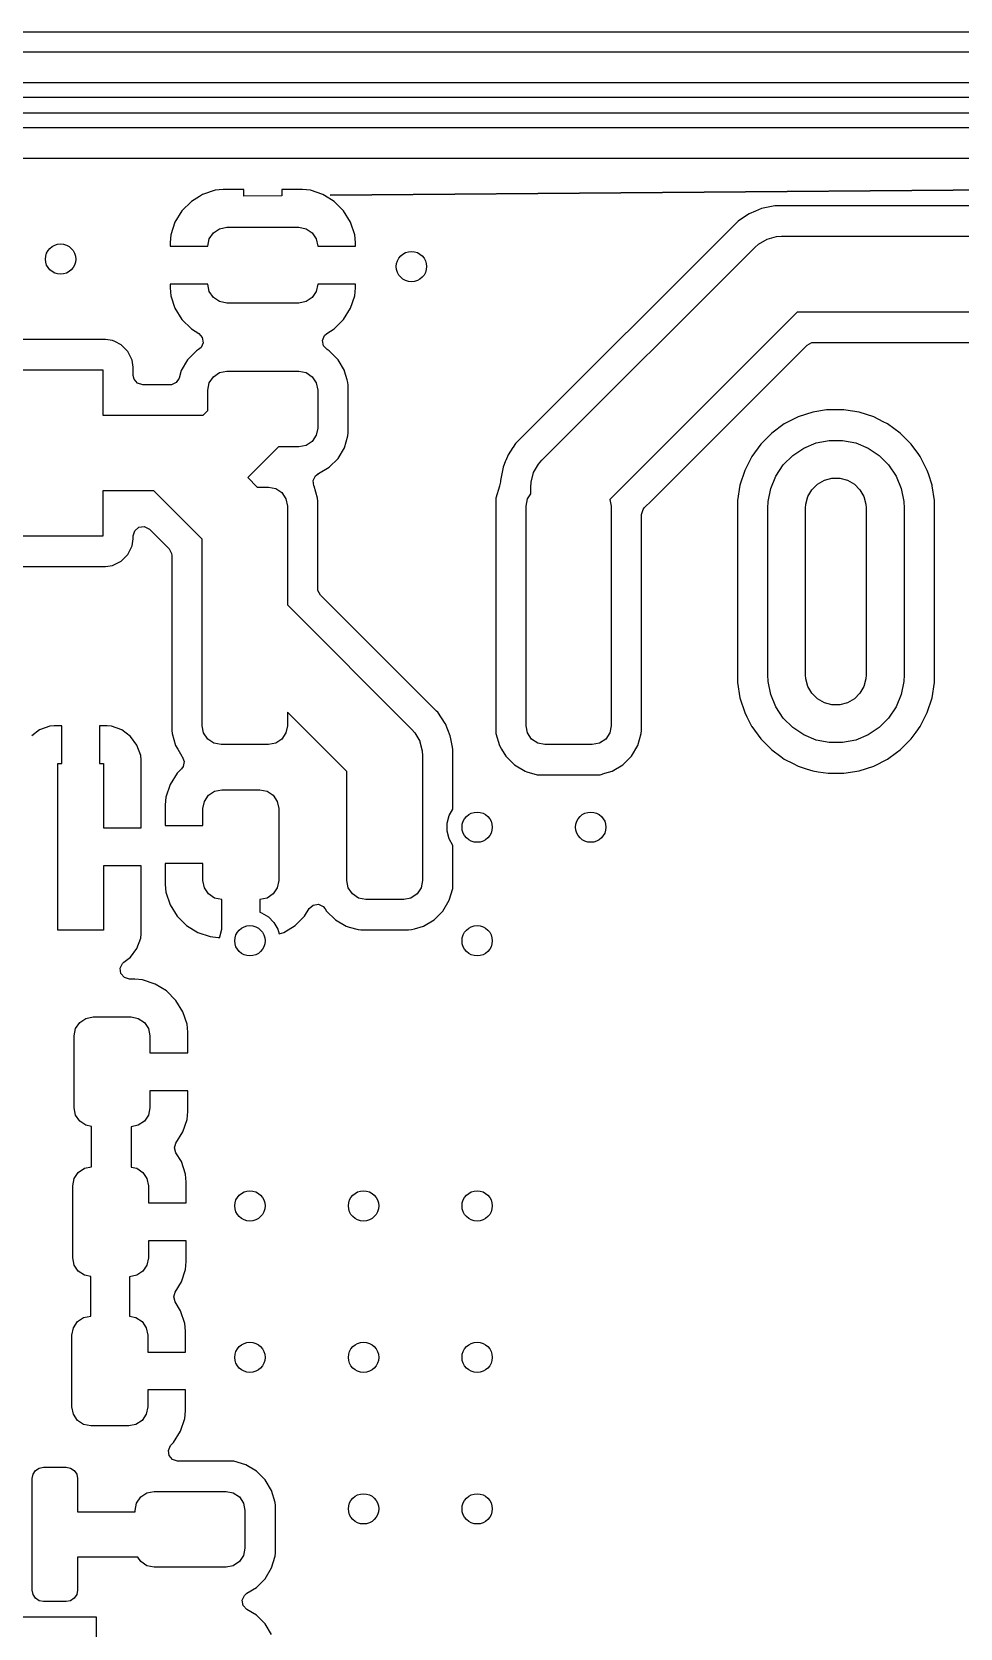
# Model space of a CAD drawing. Extents: x 0.71 to 7.56, y -5.16 to -0.79.
# Drawn here: x 6.343 to 6.826, y -1.617 to -0.787 of the extents above; entities that cross this region are included whole.
import ezdxf

# ---------------------------------------------------------------- set-up
doc = ezdxf.new("R2010")
doc.units = 0
doc.header["$MEASUREMENT"] = 0
doc.layers.add('BLACK', color=7, linetype='CONTINUOUS')

msp = doc.modelspace()

# ---------------------------------------------------------------- linework, layer by layer
at = {"layer": 'BLACK', "linetype": 'CONTINUOUS'}
for p, q in [((5.12299, -0.78742), (7.36199, -0.78742)), ((7.01778, -0.79795), (5.96073, -0.79795)), ((5.95814, -0.81372), (7.01518, -0.81372)), ((7.01355, -0.82159), (5.95977, -0.82159)), ((5.96466, -0.82946), (7.00866, -0.82946)), ((7.00703, -0.83734), (5.96629, -0.83734)), ((5.97725, -0.85311), (6.86898, -0.85311)), ((6.43867, -0.8697), (6.43212, -0.87188)), ((6.44272, -0.86929), (6.43867, -0.8697)), ((6.45354, -0.86929), (6.44272, -0.86929)), ((6.44272, -0.86929), (6.44272, -0.86929)), ((6.45354, -0.87273), (6.45354, -0.86929)), ((6.48405, -0.86929), (6.47323, -0.86929)), ((6.47323, -0.86929), (6.47323, -0.87257)), ((6.4881, -0.8697), (6.48405, -0.86929)), ((6.49465, -0.87188), (6.4881, -0.8697)), ((6.4881, -0.8697), (6.4881, -0.8697)), ((6.86418, -0.86939), (6.49848, -0.87236)), ((6.49848, -0.87236), (6.86418, -0.86939)), ((6.42625, -0.8755), (6.42137, -0.88038)), ((6.43043, -0.87292), (6.42625, -0.8755)), ((6.42625, -0.8755), (6.42625, -0.8755)), ((6.43212, -0.87188), (6.43043, -0.87292)), ((6.43043, -0.87292), (6.43043, -0.87292)), ((6.43212, -0.87188), (6.43212, -0.87188)), ((6.47323, -0.87257), (6.45354, -0.87273)), ((6.49548, -0.87239), (6.49465, -0.87188)), ((6.49465, -0.87188), (6.49465, -0.87188)), ((6.50053, -0.8755), (6.49548, -0.87239)), ((6.49548, -0.87239), (6.49548, -0.87239)), ((6.50541, -0.88038), (6.50053, -0.8755)), ((6.72269, -0.87924), (6.71946, -0.88058)), ((6.72954, -0.87788), (6.72269, -0.87924)), ((6.72269, -0.87924), (6.72269, -0.87924)), ((6.85526, -0.87788), (6.72954, -0.87788)), ((6.41774, -0.88626), (6.41557, -0.89281)), ((6.42137, -0.88038), (6.41774, -0.88625)), ((6.41774, -0.88625), (6.41774, -0.88626)), ((6.50903, -0.88625), (6.50541, -0.88038)), ((6.50903, -0.88626), (6.50903, -0.88625)), ((6.5112, -0.89281), (6.50903, -0.88626)), ((6.71043, -0.88579), (6.5948, -1.00142)), ((6.71275, -0.88424), (6.71043, -0.88579)), ((6.71623, -0.88191), (6.71275, -0.88424)), ((6.71275, -0.88424), (6.71275, -0.88424)), ((6.71946, -0.88058), (6.71623, -0.88191)), ((6.71946, -0.88058), (6.71946, -0.88058)), ((6.41557, -0.89281), (6.41516, -0.89685)), ((6.41557, -0.89281), (6.41557, -0.89281)), ((6.43484, -0.89882), (6.43559, -0.89505)), ((6.43559, -0.89505), (6.43773, -0.89186)), ((6.43773, -0.89186), (6.44092, -0.88973)), ((6.44092, -0.88973), (6.44469, -0.88898)), ((6.44469, -0.88898), (6.48209, -0.88898)), ((6.48209, -0.88898), (6.48585, -0.88973)), ((6.48585, -0.88973), (6.48905, -0.89186)), ((6.48905, -0.89186), (6.49118, -0.89505)), ((6.49118, -0.89505), (6.49193, -0.89882)), ((6.51161, -0.89685), (6.5112, -0.89281)), ((6.72104, -0.89771), (6.72549, -0.89514)), ((6.72549, -0.89514), (6.73046, -0.89381)), ((6.73046, -0.89381), (6.73303, -0.89365)), ((6.73046, -0.89381), (6.73046, -0.89381)), ((6.73303, -0.89365), (6.86762, -0.89365)), ((6.41516, -0.89685), (6.41516, -0.89882)), ((6.41516, -0.89882), (6.43484, -0.89882)), ((6.49193, -0.89882), (6.51161, -0.89882)), ((6.51161, -0.89882), (6.51161, -0.89685)), ((6.51161, -0.89685), (6.51161, -0.89685)), ((6.60842, -1.0101), (6.71911, -0.89941)), ((6.71911, -0.89941), (6.72104, -0.89771)), ((6.72104, -0.89771), (6.72104, -0.89771)), ((6.43484, -0.9185), (6.41516, -0.9185)), ((6.41516, -0.9185), (6.41516, -0.92047)), ((6.41516, -0.92047), (6.41557, -0.92452)), ((6.43559, -0.92227), (6.43484, -0.9185)), ((6.49193, -0.9185), (6.49118, -0.92227)), ((6.51161, -0.9185), (6.49193, -0.9185)), ((6.5112, -0.92452), (6.51161, -0.92047)), ((6.51161, -0.92047), (6.51161, -0.9185)), ((6.51161, -0.92047), (6.51161, -0.92047)), ((6.41557, -0.92452), (6.41774, -0.93107)), ((6.43773, -0.92546), (6.43559, -0.92227)), ((6.44092, -0.9276), (6.43773, -0.92546)), ((6.44469, -0.92835), (6.44092, -0.9276)), ((6.48209, -0.92835), (6.44469, -0.92835)), ((6.48585, -0.9276), (6.48209, -0.92835)), ((6.48905, -0.92546), (6.48585, -0.9276)), ((6.49118, -0.92227), (6.48905, -0.92546)), ((6.50903, -0.93107), (6.5112, -0.92452)), ((6.5112, -0.92452), (6.5112, -0.92452)), ((6.41774, -0.93107), (6.41774, -0.93107)), ((6.41774, -0.93107), (6.42137, -0.93694)), ((6.42137, -0.93694), (6.42625, -0.94182)), ((6.50053, -0.94182), (6.50541, -0.93694)), ((6.50541, -0.93694), (6.50903, -0.93107)), ((6.50903, -0.93107), (6.50903, -0.93107)), ((6.74118, -0.93302), (6.6438, -1.0304)), ((6.86762, -0.93302), (6.74118, -0.93302)), ((6.42625, -0.94182), (6.43009, -0.94419)), ((6.43009, -0.94419), (6.43192, -0.94624)), ((6.49439, -0.94783), (6.49544, -0.94529)), ((6.49544, -0.94529), (6.49669, -0.94419)), ((6.49669, -0.94419), (6.50053, -0.94182)), ((6.38156, -0.94722), (6.20585, -0.94722)), ((6.38525, -0.94781), (6.38156, -0.94722)), ((6.38641, -0.9484), (6.38525, -0.94781)), ((6.3897, -0.95008), (6.38641, -0.9484)), ((6.39323, -0.95361), (6.3897, -0.95008)), ((6.3897, -0.95008), (6.3897, -0.95008)), ((6.3897, -0.95008), (6.3897, -0.95008)), ((6.3955, -0.95806), (6.39323, -0.95361)), ((6.39323, -0.95361), (6.39323, -0.95361)), ((6.39323, -0.95361), (6.39323, -0.95361)), ((6.42886, -0.95323), (6.42429, -0.9578)), ((6.43001, -0.95255), (6.42886, -0.95323)), ((6.42886, -0.95323), (6.42886, -0.95323)), ((6.43127, -0.95147), (6.43001, -0.95255)), ((6.43237, -0.94895), (6.43127, -0.95147)), ((6.43192, -0.94624), (6.43237, -0.94895)), ((6.49489, -0.95054), (6.49439, -0.94783)), ((6.49676, -0.95255), (6.49489, -0.95054)), ((6.49791, -0.95323), (6.49676, -0.95255)), ((6.50248, -0.9578), (6.49791, -0.95323)), ((6.49791, -0.95323), (6.49791, -0.95323)), ((6.49791, -0.95323), (6.49791, -0.95323)), ((6.66554, -1.03095), (6.74628, -0.95021)), ((6.74628, -0.95021), (6.7487, -0.9489)), ((6.7487, -0.9489), (6.74973, -0.94878)), ((6.74973, -0.94878), (6.85268, -0.94878)), ((6.39608, -0.96175), (6.3955, -0.95806)), ((6.39608, -0.96596), (6.39608, -0.96175)), ((6.39608, -0.96175), (6.39608, -0.96175)), ((6.42429, -0.9578), (6.42099, -0.96337)), ((6.42429, -0.9578), (6.42429, -0.9578)), ((6.50578, -0.96337), (6.50248, -0.9578)), ((6.50248, -0.9578), (6.50248, -0.9578)), ((6.50248, -0.9578), (6.50248, -0.9578)), ((6.20709, -0.96299), (6.38031, -0.96299)), ((6.38031, -0.96299), (6.38031, -0.98661)), ((6.39652, -0.96799), (6.39608, -0.96596)), ((6.39833, -0.97007), (6.39652, -0.96799)), ((6.40096, -0.97085), (6.39833, -0.97007)), ((6.41836, -0.96964), (6.41587, -0.97079)), ((6.41984, -0.96733), (6.41836, -0.96964)), ((6.42099, -0.96337), (6.41984, -0.96733)), ((6.42099, -0.96337), (6.42099, -0.96337)), ((6.43484, -0.97362), (6.43559, -0.96986)), ((6.43559, -0.96986), (6.43773, -0.96666)), ((6.43773, -0.96666), (6.44092, -0.96453)), ((6.44092, -0.96453), (6.44469, -0.96378)), ((6.44469, -0.96378), (6.48209, -0.96378)), ((6.48209, -0.96378), (6.48585, -0.96453)), ((6.48585, -0.96453), (6.48905, -0.96666)), ((6.48905, -0.96666), (6.49118, -0.96986)), ((6.49118, -0.96986), (6.49193, -0.97362)), ((6.50587, -0.96369), (6.50578, -0.96337)), ((6.50721, -0.9683), (6.50587, -0.96369)), ((6.50758, -0.96958), (6.50721, -0.9683)), ((6.5077, -0.97104), (6.50758, -0.96958)), ((6.41516, -0.97085), (6.40096, -0.97085)), ((6.41587, -0.97079), (6.41516, -0.97085)), ((6.43484, -0.98417), (6.43484, -0.97362)), ((6.49193, -0.97362), (6.49193, -0.99331)), ((6.5077, -0.99589), (6.5077, -0.97104)), ((6.38031, -0.98661), (6.41496, -0.98661)), ((6.41496, -0.98661), (6.4324, -0.98661)), ((6.4324, -0.98661), (6.43484, -0.98417)), ((6.74932, -0.98504), (6.74165, -0.98753)), ((6.75632, -0.98394), (6.74932, -0.98504)), ((6.75728, -0.98378), (6.75632, -0.98394)), ((6.76534, -0.98378), (6.75728, -0.98378)), ((6.76642, -0.98396), (6.76534, -0.98378)), ((6.7733, -0.98504), (6.76642, -0.98396)), ((6.78096, -0.98753), (6.7733, -0.98504)), ((6.49193, -0.99331), (6.49118, -0.99707)), ((6.73447, -0.99119), (6.72795, -0.99593)), ((6.74165, -0.98753), (6.73447, -0.99119)), ((6.7859, -0.99005), (6.78096, -0.98753)), ((6.78814, -0.99119), (6.7859, -0.99005)), ((6.79466, -0.99593), (6.78814, -0.99119)), ((6.78814, -0.99119), (6.78814, -0.99119)), ((6.78814, -0.99119), (6.78814, -0.99119)), ((6.47154, -1.00315), (6.45559, -1.01909)), ((6.48209, -1.00315), (6.47154, -1.00315)), ((6.48585, -1.0024), (6.48209, -1.00315)), ((6.48905, -1.00027), (6.48585, -1.0024)), ((6.49118, -0.99707), (6.48905, -1.00027)), ((6.50248, -1.00913), (6.50578, -1.00356)), ((6.50578, -1.00356), (6.50758, -0.99735)), ((6.50758, -0.99735), (6.5077, -0.99589)), ((6.59343, -1.00347), (6.59092, -1.00722)), ((6.59355, -1.0033), (6.59343, -1.00347)), ((6.5948, -1.00142), (6.59355, -1.0033)), ((6.59355, -1.0033), (6.59355, -1.0033)), ((6.72225, -1.00163), (6.71752, -1.00815)), ((6.72795, -0.99593), (6.72225, -1.00163)), ((6.73883, -1.00759), (6.7446, -1.00374)), ((6.7446, -1.00374), (6.75102, -1.00108)), ((6.75102, -1.00108), (6.75783, -0.99972)), ((6.75783, -0.99972), (6.76478, -0.99972)), ((6.76478, -0.99972), (6.77159, -1.00108)), ((6.77159, -1.00108), (6.77801, -1.00374)), ((6.77801, -1.00374), (6.78379, -1.00759)), ((6.80036, -1.00163), (6.79466, -0.99593)), ((6.80434, -1.00711), (6.80036, -1.00163)), ((6.49791, -1.0137), (6.50248, -1.00913)), ((6.5896, -1.01042), (6.58825, -1.01367)), ((6.5897, -1.01017), (6.5896, -1.01042)), ((6.5896, -1.01042), (6.5896, -1.01042)), ((6.59092, -1.00722), (6.5897, -1.01017)), ((6.60416, -1.01648), (6.60673, -1.01203)), ((6.60673, -1.01203), (6.60842, -1.0101)), ((6.60673, -1.01203), (6.60673, -1.01203)), ((6.71752, -1.00815), (6.71386, -1.01533)), ((6.73392, -1.01251), (6.73883, -1.00759)), ((6.78379, -1.00759), (6.7887, -1.01251)), ((6.8051, -1.00815), (6.80434, -1.00711)), ((6.80698, -1.01185), (6.8051, -1.00815)), ((6.80876, -1.01533), (6.80698, -1.01185)), ((6.45559, -1.01909), (6.46052, -1.02402)), ((6.48959, -1.02063), (6.49078, -1.01815)), ((6.49078, -1.01815), (6.4921, -1.0172)), ((6.49207, -1.01715), (6.49234, -1.017)), ((6.4921, -1.0172), (6.49207, -1.01715)), ((6.49234, -1.017), (6.49791, -1.0137)), ((6.58825, -1.01367), (6.58689, -1.02052)), ((6.58825, -1.01367), (6.58825, -1.01367)), ((6.60283, -1.02145), (6.60416, -1.01648)), ((6.71386, -1.01533), (6.71137, -1.02299)), ((6.7274, -1.0247), (6.73006, -1.01828)), ((6.73006, -1.01828), (6.73392, -1.01251)), ((6.75172, -1.02249), (6.75528, -1.02043)), ((6.75528, -1.02043), (6.75925, -1.01937)), ((6.75925, -1.01937), (6.76336, -1.01937)), ((6.76336, -1.01937), (6.76733, -1.02043)), ((6.76733, -1.02043), (6.77089, -1.02249)), ((6.7887, -1.01251), (6.79256, -1.01828)), ((6.79256, -1.01828), (6.79521, -1.0247)), ((6.80935, -1.01715), (6.80876, -1.01533)), ((6.80876, -1.01533), (6.80876, -1.01533)), ((6.80876, -1.01533), (6.80876, -1.01533)), ((6.81125, -1.02299), (6.80935, -1.01715)), ((6.40681, -1.02598), (6.38031, -1.02598)), ((6.38031, -1.02598), (6.38031, -1.04961)), ((6.43189, -1.05107), (6.40681, -1.02598)), ((6.46052, -1.02402), (6.46634, -1.02402)), ((6.46634, -1.02402), (6.47011, -1.02476)), ((6.47011, -1.02476), (6.4733, -1.0269)), ((6.4733, -1.0269), (6.47543, -1.03009)), ((6.48992, -1.02336), (6.48959, -1.02063)), ((6.49003, -1.02361), (6.48992, -1.02336)), ((6.49183, -1.02982), (6.49003, -1.02361)), ((6.49003, -1.02361), (6.49003, -1.02361)), ((6.49003, -1.02361), (6.49003, -1.02361)), ((6.58635, -1.02361), (6.58454, -1.02982)), ((6.58647, -1.02332), (6.58635, -1.02361)), ((6.58689, -1.02136), (6.58636, -1.02328)), ((6.58636, -1.02328), (6.58647, -1.02332)), ((6.58689, -1.02052), (6.58689, -1.02136)), ((6.60095, -1.03009), (6.60266, -1.02753)), ((6.60266, -1.02402), (6.60283, -1.02145)), ((6.60266, -1.02753), (6.60266, -1.02402)), ((6.60283, -1.02145), (6.60283, -1.02145)), ((6.71137, -1.02299), (6.71011, -1.03095)), ((6.72604, -1.03151), (6.7274, -1.0247)), ((6.74676, -1.02896), (6.74881, -1.0254)), ((6.74881, -1.0254), (6.75172, -1.02249)), ((6.77089, -1.02249), (6.7738, -1.0254)), ((6.7738, -1.0254), (6.77586, -1.02896)), ((6.79521, -1.0247), (6.79657, -1.03151)), ((6.8113, -1.02332), (6.81125, -1.02299)), ((6.81251, -1.03095), (6.8113, -1.02332)), ((6.47543, -1.03009), (6.47618, -1.03386)), ((6.47618, -1.03386), (6.47618, -1.08525)), ((6.49195, -1.03127), (6.49183, -1.02982)), ((6.49183, -1.02982), (6.49183, -1.02982)), ((6.49195, -1.0767), (6.49195, -1.03127)), ((6.49195, -1.03127), (6.49195, -1.03127)), ((6.58454, -1.02982), (6.58443, -1.03127)), ((6.58443, -1.03127), (6.58443, -1.15062)), ((6.58454, -1.02982), (6.58454, -1.02982)), ((6.6002, -1.03386), (6.60095, -1.03009)), ((6.6002, -1.14803), (6.6002, -1.03386)), ((6.6438, -1.0304), (6.64449, -1.03386)), ((6.64449, -1.03386), (6.64449, -1.14803)), ((6.66026, -1.03826), (6.66103, -1.03562)), ((6.66103, -1.03562), (6.66169, -1.03481)), ((6.66169, -1.03481), (6.66554, -1.03095)), ((6.71011, -1.03095), (6.71011, -1.12563)), ((6.72587, -1.03498), (6.72604, -1.03151)), ((6.72587, -1.1216), (6.72587, -1.03498)), ((6.74556, -1.03498), (6.74569, -1.03293)), ((6.74556, -1.1216), (6.74556, -1.03498)), ((6.74569, -1.03293), (6.74676, -1.02896)), ((6.77586, -1.02896), (6.77692, -1.03293)), ((6.77692, -1.03293), (6.77706, -1.03498)), ((6.77706, -1.03498), (6.77706, -1.1216)), ((6.79657, -1.03151), (6.79674, -1.03498)), ((6.79674, -1.03498), (6.79674, -1.1216)), ((6.81251, -1.12563), (6.81251, -1.03095)), ((6.39686, -1.04671), (6.39894, -1.0449)), ((6.39894, -1.0449), (6.40166, -1.04451)), ((6.40166, -1.04451), (6.40416, -1.04566)), ((6.66026, -1.15062), (6.66026, -1.03826)), ((6.38031, -1.04961), (6.20709, -1.04961)), ((6.3955, -1.05454), (6.39608, -1.05085)), ((6.39608, -1.04934), (6.39686, -1.04671)), ((6.39608, -1.05085), (6.39608, -1.04934)), ((6.40416, -1.04566), (6.40442, -1.04589)), ((6.40442, -1.04589), (6.41469, -1.05617)), ((6.43189, -1.14803), (6.43189, -1.05107)), ((6.3897, -1.06252), (6.39323, -1.05899)), ((6.39323, -1.05899), (6.3955, -1.05454)), ((6.3955, -1.05454), (6.3955, -1.05454)), ((6.3955, -1.05454), (6.3955, -1.05454)), ((6.41469, -1.05617), (6.41601, -1.05858)), ((6.41601, -1.05858), (6.41612, -1.05962)), ((6.41612, -1.05962), (6.41612, -1.15062)), ((6.20585, -1.06537), (6.38156, -1.06537)), ((6.38156, -1.06537), (6.38525, -1.06479)), ((6.38525, -1.06479), (6.3897, -1.06252)), ((6.49206, -1.07774), (6.49195, -1.0767)), ((6.49338, -1.08015), (6.49206, -1.07774)), ((6.47618, -1.08525), (6.54069, -1.14976)), ((6.52153, -1.1083), (6.49338, -1.08015)), ((6.54937, -1.13614), (6.52153, -1.1083)), ((6.71011, -1.12563), (6.71137, -1.13359)), ((6.72604, -1.12507), (6.72587, -1.1216)), ((6.7274, -1.13188), (6.72604, -1.12507)), ((6.74569, -1.12365), (6.74556, -1.1216)), ((6.74676, -1.12762), (6.74569, -1.12365)), ((6.74881, -1.13119), (6.74676, -1.12762)), ((6.77586, -1.12762), (6.7738, -1.13119)), ((6.77692, -1.12365), (6.77586, -1.12762)), ((6.77706, -1.1216), (6.77692, -1.12365)), ((6.79657, -1.12507), (6.79521, -1.13188)), ((6.79674, -1.1216), (6.79657, -1.12507)), ((6.81125, -1.13359), (6.81251, -1.12563)), ((6.55374, -1.14051), (6.54937, -1.13614)), ((6.71137, -1.13359), (6.71386, -1.14125)), ((6.73006, -1.1383), (6.7274, -1.13188)), ((6.75172, -1.13409), (6.74881, -1.13119)), ((6.75528, -1.13615), (6.75172, -1.13409)), ((6.75925, -1.13721), (6.75528, -1.13615)), ((6.76733, -1.13615), (6.76336, -1.13721)), ((6.77089, -1.13409), (6.76733, -1.13615)), ((6.7738, -1.13119), (6.77089, -1.13409)), ((6.79521, -1.13188), (6.79256, -1.1383)), ((6.80876, -1.14125), (6.81125, -1.13359)), ((6.50709, -1.17183), (6.47618, -1.14093)), ((6.47618, -1.14093), (6.47618, -1.14803)), ((6.55431, -1.14108), (6.55374, -1.14051)), ((6.55822, -1.14693), (6.55431, -1.14108)), ((6.71386, -1.14125), (6.71501, -1.14351)), ((6.71501, -1.14351), (6.71744, -1.14828)), ((6.73392, -1.14408), (6.73006, -1.1383)), ((6.73883, -1.14899), (6.73392, -1.14408)), ((6.76336, -1.13721), (6.75925, -1.13721)), ((6.7887, -1.14408), (6.78379, -1.14899)), ((6.79256, -1.1383), (6.7887, -1.14408)), ((6.8051, -1.14843), (6.80876, -1.14125)), ((6.34736, -1.15026), (6.34324, -1.15334)), ((6.35266, -1.14828), (6.34736, -1.15026)), ((6.34736, -1.15026), (6.34736, -1.15026)), ((6.35501, -1.14803), (6.35266, -1.14828)), ((6.35266, -1.14828), (6.35266, -1.14828)), ((6.35886, -1.14803), (6.35501, -1.14803)), ((6.35886, -1.16772), (6.35886, -1.14803)), ((6.3824, -1.14803), (6.37854, -1.14803)), ((6.37854, -1.14803), (6.37854, -1.16772)), ((6.38474, -1.14828), (6.3824, -1.14803)), ((6.39004, -1.15026), (6.38474, -1.14828)), ((6.38474, -1.14828), (6.38474, -1.14828)), ((6.39457, -1.15365), (6.39004, -1.15026)), ((6.39004, -1.15026), (6.39004, -1.15026)), ((6.41612, -1.15062), (6.41624, -1.15207)), ((6.41624, -1.15207), (6.41624, -1.15207)), ((6.41624, -1.15207), (6.41804, -1.15828)), ((6.43264, -1.1518), (6.43189, -1.14803)), ((6.43477, -1.15499), (6.43264, -1.1518)), ((6.47543, -1.1518), (6.4733, -1.15499)), ((6.47618, -1.14803), (6.47543, -1.1518)), ((6.54069, -1.14976), (6.54239, -1.1517)), ((6.54239, -1.1517), (6.54239, -1.1517)), ((6.54239, -1.1517), (6.54496, -1.15615)), ((6.55828, -1.14711), (6.55822, -1.14693)), ((6.56086, -1.15334), (6.55828, -1.14711)), ((6.58443, -1.15062), (6.58454, -1.15207)), ((6.58454, -1.15207), (6.58454, -1.15207)), ((6.58454, -1.15207), (6.58635, -1.15828)), ((6.60095, -1.1518), (6.6002, -1.14803)), ((6.60308, -1.15499), (6.60095, -1.1518)), ((6.64374, -1.1518), (6.64161, -1.15499)), ((6.64449, -1.14803), (6.64374, -1.1518)), ((6.65834, -1.15828), (6.66014, -1.15207)), ((6.66014, -1.15207), (6.66026, -1.15062)), ((6.71744, -1.14828), (6.71752, -1.14843)), ((6.71752, -1.14843), (6.72225, -1.15495)), ((6.7446, -1.15285), (6.73883, -1.14899)), ((6.75102, -1.15551), (6.7446, -1.15285)), ((6.77801, -1.15285), (6.77159, -1.15551)), ((6.78379, -1.14899), (6.77801, -1.15285)), ((6.80036, -1.15495), (6.80292, -1.15144)), ((6.80292, -1.15144), (6.8051, -1.14843)), ((6.39797, -1.15819), (6.39457, -1.15365)), ((6.39457, -1.15365), (6.39457, -1.15365)), ((6.39994, -1.16349), (6.39797, -1.15819)), ((6.39797, -1.15819), (6.39797, -1.15819)), ((6.41804, -1.15828), (6.41804, -1.15828)), ((6.41804, -1.15828), (6.41804, -1.15828)), ((6.41804, -1.15828), (6.41917, -1.16019)), ((6.41917, -1.16019), (6.42134, -1.16385)), ((6.43797, -1.15712), (6.43477, -1.15499)), ((6.44173, -1.15787), (6.43797, -1.15712)), ((6.46634, -1.15787), (6.44173, -1.15787)), ((6.47011, -1.15712), (6.46634, -1.15787)), ((6.4733, -1.15499), (6.47011, -1.15712)), ((6.54496, -1.15615), (6.54505, -1.1565)), ((6.54505, -1.1565), (6.54629, -1.16111)), ((6.54629, -1.16111), (6.54629, -1.16111)), ((6.54629, -1.16111), (6.54646, -1.16368)), ((6.56115, -1.1548), (6.56086, -1.15334)), ((6.56185, -1.15828), (6.56115, -1.1548)), ((6.56186, -1.15833), (6.56185, -1.15828)), ((6.56222, -1.16019), (6.56186, -1.15833)), ((6.56222, -1.18856), (6.56222, -1.16019)), ((6.58635, -1.15828), (6.58635, -1.15828)), ((6.58635, -1.15828), (6.58635, -1.15828)), ((6.58635, -1.15828), (6.58748, -1.16019)), ((6.58748, -1.16019), (6.58964, -1.16385)), ((6.60627, -1.15712), (6.60308, -1.15499)), ((6.61004, -1.15787), (6.60627, -1.15712)), ((6.63465, -1.15787), (6.61004, -1.15787)), ((6.63841, -1.15712), (6.63465, -1.15787)), ((6.64161, -1.15499), (6.63841, -1.15712)), ((6.65504, -1.16385), (6.65834, -1.15828)), ((6.72225, -1.15495), (6.72795, -1.16065)), ((6.72795, -1.16065), (6.73258, -1.16401)), ((6.75783, -1.15686), (6.75102, -1.15551)), ((6.76478, -1.15686), (6.75783, -1.15686)), ((6.77159, -1.15551), (6.76478, -1.15686)), ((6.79283, -1.16198), (6.79466, -1.16065)), ((6.79466, -1.16065), (6.80036, -1.15495)), ((6.79466, -1.16065), (6.79466, -1.16065)), ((6.79466, -1.16065), (6.79466, -1.16065)), ((6.80036, -1.15495), (6.80036, -1.15495)), ((6.80036, -1.15495), (6.80036, -1.15495)), ((6.35689, -1.25433), (6.35689, -1.16772)), ((6.35689, -1.16772), (6.35886, -1.16772)), ((6.37854, -1.16772), (6.38051, -1.16772)), ((6.38051, -1.16772), (6.38051, -1.20118)), ((6.4002, -1.16583), (6.39994, -1.16349)), ((6.39994, -1.16349), (6.39994, -1.16349)), ((6.4002, -1.20118), (6.4002, -1.16583)), ((6.4002, -1.16583), (6.4002, -1.16583)), ((6.42193, -1.16927), (6.42105, -1.17046)), ((6.42134, -1.16385), (6.42146, -1.16401)), ((6.42146, -1.16401), (6.42246, -1.16657)), ((6.42246, -1.16657), (6.42193, -1.16927)), ((6.54646, -1.16368), (6.54646, -1.19114)), ((6.58964, -1.16385), (6.58964, -1.16385)), ((6.58964, -1.16385), (6.59422, -1.16843)), ((6.59422, -1.16843), (6.59422, -1.16843)), ((6.59422, -1.16843), (6.59422, -1.16843)), ((6.59422, -1.16843), (6.59979, -1.17172)), ((6.6449, -1.17172), (6.65047, -1.16843)), ((6.65047, -1.16843), (6.65504, -1.16385)), ((6.73258, -1.16401), (6.73447, -1.16539)), ((6.73447, -1.16539), (6.73905, -1.16772)), ((6.73905, -1.16772), (6.74165, -1.16905)), ((6.74165, -1.16905), (6.74165, -1.16905)), ((6.74165, -1.16905), (6.74165, -1.16905)), ((6.74165, -1.16905), (6.74576, -1.17038)), ((6.7733, -1.17154), (6.78096, -1.16905)), ((6.78096, -1.16905), (6.78814, -1.16539)), ((6.78814, -1.16539), (6.79283, -1.16198)), ((6.41881, -1.1727), (6.41518, -1.17858)), ((6.42105, -1.17046), (6.41881, -1.1727)), ((6.50709, -1.19114), (6.50709, -1.17183)), ((6.59979, -1.17172), (6.60067, -1.17198)), ((6.60067, -1.17198), (6.606, -1.17353)), ((6.606, -1.17353), (6.606, -1.17353)), ((6.606, -1.17353), (6.606, -1.17353)), ((6.606, -1.17353), (6.60745, -1.17364)), ((6.60745, -1.17364), (6.60745, -1.17364)), ((6.60745, -1.17364), (6.63723, -1.17364)), ((6.63723, -1.17364), (6.63868, -1.17353)), ((6.63723, -1.17364), (6.63723, -1.17364)), ((6.63868, -1.17353), (6.64119, -1.1728)), ((6.63868, -1.17353), (6.63868, -1.17353)), ((6.63868, -1.17353), (6.63868, -1.17353)), ((6.64119, -1.1728), (6.6449, -1.17172)), ((6.74576, -1.17038), (6.74932, -1.17154)), ((6.74932, -1.17154), (6.7521, -1.17198)), ((6.7521, -1.17198), (6.75728, -1.1728)), ((6.75728, -1.1728), (6.75728, -1.1728)), ((6.75728, -1.1728), (6.76534, -1.1728)), ((6.76534, -1.1728), (6.7733, -1.17154)), ((6.76534, -1.1728), (6.76534, -1.1728)), ((6.41301, -1.18513), (6.4126, -1.18917)), ((6.41518, -1.17858), (6.41301, -1.18513)), ((6.41301, -1.18513), (6.41301, -1.18513)), ((6.41518, -1.17858), (6.41518, -1.17858)), ((6.43303, -1.18738), (6.43517, -1.18418)), ((6.43517, -1.18418), (6.43836, -1.18205)), ((6.43836, -1.18205), (6.44213, -1.1813)), ((6.44213, -1.1813), (6.46181, -1.1813)), ((6.46181, -1.1813), (6.46558, -1.18205)), ((6.46558, -1.18205), (6.46877, -1.18418)), ((6.46877, -1.18418), (6.4709, -1.18738)), ((6.4126, -1.18917), (6.4126, -1.2)), ((6.43228, -1.19114), (6.43303, -1.18738)), ((6.43228, -1.2), (6.43228, -1.19114)), ((6.4709, -1.18738), (6.47165, -1.19114)), ((6.47165, -1.19114), (6.47165, -1.22854)), ((6.50709, -1.22854), (6.50709, -1.19114)), ((6.54646, -1.19114), (6.54646, -1.22854)), ((6.56025, -1.19476), (6.56222, -1.19135)), ((6.56222, -1.19135), (6.56222, -1.18856)), ((6.38051, -1.20118), (6.4002, -1.20118)), ((6.4126, -1.2), (6.43228, -1.2)), ((6.55919, -1.19873), (6.56025, -1.19476)), ((6.55919, -1.20284), (6.55919, -1.19873)), ((6.56025, -1.20681), (6.55919, -1.20284)), ((6.56222, -1.21023), (6.56025, -1.20681)), ((6.56222, -1.23113), (6.56222, -1.21023)), ((6.4002, -1.22087), (6.38051, -1.22087)), ((6.38051, -1.22087), (6.38051, -1.25433)), ((6.4002, -1.23051), (6.4002, -1.22087)), ((6.43228, -1.21969), (6.4126, -1.21969)), ((6.4126, -1.21969), (6.4126, -1.23051)), ((6.43228, -1.22854), (6.43228, -1.21969)), ((6.4002, -1.25621), (6.4002, -1.23051)), ((6.4126, -1.23051), (6.41301, -1.23456)), ((6.41301, -1.23456), (6.41518, -1.24111)), ((6.43303, -1.23231), (6.43228, -1.22854)), ((6.43517, -1.2355), (6.43303, -1.23231)), ((6.43836, -1.23764), (6.43517, -1.2355)), ((6.46877, -1.2355), (6.46558, -1.23764)), ((6.4709, -1.23231), (6.46877, -1.2355)), ((6.47165, -1.22854), (6.4709, -1.23231)), ((6.50784, -1.23231), (6.50709, -1.22854)), ((6.50997, -1.2355), (6.50784, -1.23231)), ((6.51316, -1.23764), (6.50997, -1.2355)), ((6.54357, -1.2355), (6.54038, -1.23764)), ((6.54571, -1.23231), (6.54357, -1.2355)), ((6.54646, -1.22854), (6.54571, -1.23231)), ((6.5603, -1.2388), (6.56211, -1.23258)), ((6.56211, -1.23258), (6.56222, -1.23113)), ((6.41518, -1.24111), (6.41518, -1.24111)), ((6.41518, -1.24111), (6.41881, -1.24698)), ((6.44213, -1.23839), (6.43836, -1.23764)), ((6.44213, -1.25388), (6.44213, -1.23839)), ((6.46558, -1.23764), (6.46181, -1.23839)), ((6.46181, -1.23839), (6.46181, -1.24505)), ((6.48513, -1.24698), (6.4875, -1.24314)), ((6.4875, -1.24314), (6.48954, -1.2413)), ((6.48954, -1.2413), (6.49226, -1.24086)), ((6.49226, -1.24086), (6.49478, -1.24196)), ((6.49478, -1.24196), (6.49586, -1.24322)), ((6.49586, -1.24322), (6.49653, -1.24436)), ((6.49653, -1.24436), (6.49653, -1.24436)), ((6.49653, -1.24436), (6.49653, -1.24436)), ((6.49653, -1.24436), (6.50111, -1.24894)), ((6.51693, -1.23839), (6.51316, -1.23764)), ((6.53661, -1.23839), (6.51693, -1.23839)), ((6.54038, -1.23764), (6.53661, -1.23839)), ((6.55244, -1.24894), (6.55701, -1.24436)), ((6.55701, -1.24436), (6.5603, -1.2388)), ((6.41881, -1.24698), (6.42369, -1.25186)), ((6.42369, -1.25186), (6.42956, -1.25549)), ((6.46181, -1.24505), (6.46272, -1.24529)), ((6.46272, -1.24529), (6.46628, -1.24735)), ((6.46628, -1.24735), (6.46919, -1.25026)), ((6.46919, -1.25026), (6.47124, -1.25382)), ((6.47437, -1.25549), (6.48025, -1.25186)), ((6.48025, -1.25186), (6.48513, -1.24698)), ((6.50111, -1.24894), (6.50111, -1.24894)), ((6.50111, -1.24894), (6.50111, -1.24894)), ((6.50111, -1.24894), (6.50668, -1.25223)), ((6.50668, -1.25223), (6.50832, -1.25271)), ((6.50832, -1.25271), (6.51289, -1.25404)), ((6.54229, -1.25356), (6.54687, -1.25223)), ((6.54687, -1.25223), (6.55244, -1.24894)), ((6.38051, -1.25433), (6.35689, -1.25433)), ((6.39797, -1.26386), (6.39994, -1.25856)), ((6.39994, -1.25856), (6.4002, -1.25621)), ((6.39994, -1.25856), (6.39994, -1.25856)), ((6.4002, -1.25621), (6.4002, -1.25621)), ((6.42956, -1.25549), (6.42956, -1.25549)), ((6.42956, -1.25549), (6.43611, -1.25766)), ((6.43611, -1.25766), (6.43611, -1.25766)), ((6.43611, -1.25766), (6.44016, -1.25807)), ((6.44016, -1.25807), (6.44108, -1.25807)), ((6.44108, -1.25779), (6.44213, -1.25388)), ((6.44108, -1.25807), (6.44108, -1.25779)), ((6.47124, -1.25382), (6.47191, -1.2563)), ((6.47191, -1.2563), (6.47437, -1.25549)), ((6.47437, -1.25549), (6.47437, -1.25549)), ((6.51289, -1.25404), (6.51289, -1.25404)), ((6.51289, -1.25404), (6.51289, -1.25404)), ((6.51289, -1.25404), (6.51434, -1.25415)), ((6.51434, -1.25415), (6.51434, -1.25415)), ((6.51434, -1.25415), (6.5392, -1.25415)), ((6.5392, -1.25415), (6.54065, -1.25404)), ((6.5392, -1.25415), (6.5392, -1.25415)), ((6.54065, -1.25404), (6.54229, -1.25356)), ((6.54065, -1.25404), (6.54065, -1.25404)), ((6.54065, -1.25404), (6.54065, -1.25404)), ((6.39118, -1.27093), (6.39457, -1.26839)), ((6.39457, -1.26839), (6.39797, -1.26386)), ((6.39457, -1.26839), (6.39457, -1.26839)), ((6.39797, -1.26386), (6.39797, -1.26386)), ((6.38927, -1.27415), (6.39042, -1.27165)), ((6.38966, -1.27687), (6.38927, -1.27415)), ((6.39147, -1.27895), (6.38966, -1.27687)), ((6.39042, -1.27165), (6.39118, -1.27093)), ((6.39411, -1.27972), (6.39147, -1.27895)), ((6.39685, -1.27972), (6.39411, -1.27972)), ((6.40089, -1.28014), (6.39685, -1.27972)), ((6.40745, -1.28231), (6.40089, -1.28014)), ((6.40089, -1.28014), (6.40089, -1.28014)), ((6.41332, -1.28593), (6.40745, -1.28231)), ((6.40745, -1.28231), (6.40745, -1.28231)), ((6.4182, -1.29081), (6.41332, -1.28593)), ((6.42183, -1.29669), (6.4182, -1.29081)), ((6.3661, -1.30549), (6.36824, -1.30229)), ((6.36824, -1.30229), (6.37143, -1.30016)), ((6.37143, -1.30016), (6.3752, -1.29941)), ((6.3752, -1.29941), (6.39488, -1.29941)), ((6.39488, -1.29941), (6.39865, -1.30016)), ((6.39865, -1.30016), (6.40184, -1.30229)), ((6.40184, -1.30229), (6.40398, -1.30549)), ((6.424, -1.30324), (6.42183, -1.29669)), ((6.42183, -1.29669), (6.42183, -1.29669)), ((6.36535, -1.30925), (6.3661, -1.30549)), ((6.36535, -1.34665), (6.36535, -1.30925)), ((6.40398, -1.30549), (6.40472, -1.30925)), ((6.40472, -1.30925), (6.40472, -1.31811)), ((6.42441, -1.30728), (6.424, -1.30324)), ((6.42441, -1.31811), (6.42441, -1.30728)), ((6.42441, -1.30728), (6.42441, -1.30728)), ((6.40472, -1.31811), (6.42441, -1.31811)), ((6.42441, -1.3378), (6.40472, -1.3378)), ((6.40472, -1.3378), (6.40472, -1.34665)), ((6.42441, -1.34862), (6.42441, -1.3378)), ((6.3661, -1.35042), (6.36535, -1.34665)), ((6.36824, -1.35361), (6.3661, -1.35042)), ((6.40398, -1.35042), (6.40184, -1.35361)), ((6.40472, -1.34665), (6.40398, -1.35042)), ((6.424, -1.35266), (6.42441, -1.34862)), ((6.42441, -1.34862), (6.42441, -1.34862)), ((6.37143, -1.35575), (6.36824, -1.35361)), ((6.37441, -1.35634), (6.37143, -1.35575)), ((6.37441, -1.37736), (6.37441, -1.35634)), ((6.39865, -1.35575), (6.39488, -1.3565)), ((6.39488, -1.3565), (6.39488, -1.37752)), ((6.40184, -1.35361), (6.39865, -1.35575)), ((6.41826, -1.365), (6.42183, -1.35922)), ((6.42183, -1.35922), (6.424, -1.35267)), ((6.42183, -1.35922), (6.42183, -1.35922)), ((6.424, -1.35267), (6.424, -1.35266)), ((6.41753, -1.36748), (6.41826, -1.365)), ((6.41826, -1.37013), (6.41753, -1.36748)), ((6.42104, -1.37464), (6.41826, -1.37013)), ((6.42321, -1.38119), (6.42104, -1.37464)), ((6.42104, -1.37464), (6.42104, -1.37464)), ((6.36457, -1.3872), (6.36532, -1.38344)), ((6.36532, -1.38344), (6.36745, -1.38024)), ((6.36745, -1.38024), (6.37064, -1.37811)), ((6.37064, -1.37811), (6.37441, -1.37736)), ((6.39488, -1.37752), (6.39786, -1.37811)), ((6.39786, -1.37811), (6.40105, -1.38024)), ((6.40105, -1.38024), (6.40319, -1.38344)), ((6.40319, -1.38344), (6.40394, -1.3872)), ((6.42362, -1.38524), (6.42321, -1.38119)), ((6.42362, -1.39606), (6.42362, -1.38524)), ((6.42362, -1.38524), (6.42362, -1.38524)), ((6.36457, -1.42461), (6.36457, -1.3872)), ((6.40394, -1.3872), (6.40394, -1.39606)), ((6.40394, -1.39606), (6.42362, -1.39606)), ((6.42362, -1.41575), (6.40394, -1.41575)), ((6.40394, -1.41575), (6.40394, -1.42461)), ((6.42362, -1.42657), (6.42362, -1.41575)), ((6.36532, -1.42837), (6.36457, -1.42461)), ((6.40394, -1.42461), (6.40319, -1.42837)), ((6.42321, -1.43062), (6.42362, -1.42657)), ((6.42362, -1.42657), (6.42362, -1.42657)), ((6.36745, -1.43157), (6.36532, -1.42837)), ((6.37064, -1.4337), (6.36745, -1.43157)), ((6.37402, -1.43437), (6.37064, -1.4337)), ((6.37402, -1.45492), (6.37402, -1.43437)), ((6.39786, -1.4337), (6.39409, -1.43445)), ((6.39409, -1.43445), (6.39409, -1.455)), ((6.40105, -1.43157), (6.39786, -1.4337)), ((6.40319, -1.42837), (6.40105, -1.43157)), ((6.42104, -1.43717), (6.42321, -1.43062)), ((6.42321, -1.43062), (6.42321, -1.43062)), ((6.41706, -1.44491), (6.41779, -1.44244)), ((6.41779, -1.44244), (6.42104, -1.43717)), ((6.42104, -1.43717), (6.42104, -1.43717)), ((6.41779, -1.44757), (6.41706, -1.44491)), ((6.42064, -1.4522), (6.41779, -1.44757)), ((6.36492, -1.461), (6.36706, -1.4578)), ((6.36706, -1.4578), (6.37025, -1.45567)), ((6.37025, -1.45567), (6.37402, -1.45492)), ((6.39409, -1.455), (6.39747, -1.45567)), ((6.39747, -1.45567), (6.40066, -1.4578)), ((6.40066, -1.4578), (6.40279, -1.461)), ((6.42282, -1.45875), (6.42064, -1.4522)), ((6.42064, -1.4522), (6.42064, -1.4522)), ((6.42323, -1.4628), (6.42282, -1.45875)), ((6.36417, -1.46476), (6.36492, -1.461)), ((6.36417, -1.50217), (6.36417, -1.46476)), ((6.40279, -1.461), (6.40354, -1.46476)), ((6.40354, -1.46476), (6.40354, -1.47362)), ((6.42323, -1.47362), (6.42323, -1.4628)), ((6.42323, -1.4628), (6.42323, -1.4628)), ((6.40354, -1.47362), (6.42323, -1.47362)), ((6.42323, -1.49331), (6.40354, -1.49331)), ((6.40354, -1.49331), (6.40354, -1.50217)), ((6.42323, -1.50413), (6.42323, -1.49331)), ((6.36492, -1.50593), (6.36417, -1.50217)), ((6.36706, -1.50913), (6.36492, -1.50593)), ((6.37025, -1.51126), (6.36706, -1.50913)), ((6.40066, -1.50913), (6.39747, -1.51126)), ((6.40279, -1.50593), (6.40066, -1.50913)), ((6.40354, -1.50217), (6.40279, -1.50593)), ((6.42064, -1.51473), (6.42282, -1.50818)), ((6.42282, -1.50818), (6.42323, -1.50413)), ((6.42282, -1.50818), (6.42282, -1.50818)), ((6.42323, -1.50413), (6.42323, -1.50413)), ((6.37402, -1.51201), (6.37025, -1.51126)), ((6.3937, -1.51201), (6.37402, -1.51201)), ((6.39747, -1.51126), (6.3937, -1.51201)), ((6.41702, -1.5206), (6.42064, -1.51473)), ((6.42064, -1.51473), (6.42064, -1.51473)), ((6.41428, -1.52472), (6.41543, -1.52222)), ((6.41467, -1.52744), (6.41428, -1.52472)), ((6.41543, -1.52222), (6.41566, -1.52196)), ((6.41566, -1.52196), (6.41702, -1.5206)), ((6.34523, -1.53519), (6.34715, -1.53391)), ((6.34715, -1.53391), (6.34941, -1.53346)), ((6.34941, -1.53346), (6.36122, -1.53346)), ((6.36122, -1.53346), (6.36348, -1.53391)), ((6.36348, -1.53391), (6.3654, -1.53519)), ((6.41648, -1.52952), (6.41467, -1.52744)), ((6.41912, -1.5303), (6.41648, -1.52952)), ((6.44688, -1.5303), (6.41912, -1.5303)), ((6.44833, -1.53041), (6.44688, -1.5303)), ((6.44688, -1.5303), (6.44688, -1.5303)), ((6.45454, -1.53221), (6.44833, -1.53041)), ((6.44833, -1.53041), (6.44833, -1.53041)), ((6.46011, -1.53551), (6.45454, -1.53221)), ((6.45454, -1.53221), (6.45454, -1.53221)), ((6.3435, -1.53937), (6.34395, -1.53711)), ((6.3435, -1.59744), (6.3435, -1.53937)), ((6.34395, -1.53711), (6.34523, -1.53519)), ((6.3654, -1.53519), (6.36668, -1.53711)), ((6.36668, -1.53711), (6.36713, -1.53937)), ((6.36713, -1.53937), (6.36713, -1.55659)), ((6.46469, -1.54008), (6.46011, -1.53551)), ((6.46011, -1.53551), (6.46011, -1.53551)), ((6.46798, -1.54565), (6.46469, -1.54008)), ((6.46469, -1.54008), (6.46469, -1.54008)), ((6.46469, -1.54008), (6.46469, -1.54008)), ((6.3978, -1.55214), (6.39993, -1.54895)), ((6.39993, -1.54895), (6.40312, -1.54681)), ((6.40312, -1.54681), (6.40689, -1.54606)), ((6.40689, -1.54606), (6.44429, -1.54606)), ((6.44429, -1.54606), (6.44806, -1.54681)), ((6.44806, -1.54681), (6.45125, -1.54895)), ((6.45125, -1.54895), (6.45338, -1.55214)), ((6.46979, -1.55187), (6.46798, -1.54565)), ((6.36713, -1.55659), (6.39705, -1.55659)), ((6.39705, -1.55591), (6.3978, -1.55214)), ((6.39705, -1.55659), (6.39705, -1.55591)), ((6.45338, -1.55214), (6.45413, -1.55591)), ((6.45413, -1.55591), (6.45413, -1.57559)), ((6.4699, -1.55332), (6.46979, -1.55187)), ((6.4699, -1.57818), (6.4699, -1.55332)), ((6.45413, -1.57559), (6.45338, -1.57936)), ((6.39837, -1.58022), (6.36713, -1.58022)), ((6.36713, -1.58022), (6.36713, -1.59744)), ((6.39993, -1.58255), (6.39837, -1.58022)), ((6.40312, -1.58468), (6.39993, -1.58255)), ((6.45125, -1.58255), (6.44806, -1.58468)), ((6.45338, -1.57936), (6.45125, -1.58255)), ((6.46798, -1.58584), (6.46979, -1.57963)), ((6.46979, -1.57963), (6.4699, -1.57818)), ((6.40689, -1.58543), (6.40312, -1.58468)), ((6.44429, -1.58543), (6.40689, -1.58543)), ((6.44806, -1.58468), (6.44429, -1.58543)), ((6.46011, -1.59599), (6.46469, -1.59141)), ((6.46469, -1.59141), (6.46798, -1.58584)), ((6.34395, -1.5997), (6.3435, -1.59744)), ((6.34523, -1.60162), (6.34395, -1.5997)), ((6.36668, -1.5997), (6.3654, -1.60162)), ((6.36713, -1.59744), (6.36668, -1.5997)), ((6.45274, -1.60263), (6.45379, -1.60009)), ((6.45379, -1.60009), (6.45511, -1.59895)), ((6.45511, -1.59895), (6.46011, -1.59599)), ((6.46011, -1.59599), (6.46011, -1.59599)), ((6.46011, -1.59599), (6.46011, -1.59599)), ((6.34715, -1.6029), (6.34523, -1.60162)), ((6.34941, -1.60335), (6.34715, -1.6029)), ((6.36122, -1.60335), (6.34941, -1.60335)), ((6.36348, -1.6029), (6.36122, -1.60335)), ((6.3654, -1.60162), (6.36348, -1.6029)), ((6.45323, -1.60534), (6.45274, -1.60263)), ((6.45511, -1.60735), (6.45323, -1.60534)), ((6.46011, -1.61031), (6.45511, -1.60735)), ((6.18386, -1.61122), (6.37677, -1.61122)), ((6.37677, -1.61122), (6.37677, -1.72736)), ((6.46469, -1.61489), (6.46011, -1.61031)), ((6.46011, -1.61031), (6.46011, -1.61031)), ((6.46798, -1.62046), (6.46469, -1.61489)), ((6.46469, -1.61489), (6.46469, -1.61489)), ((6.46469, -1.61489), (6.46469, -1.61489))]:
    msp.add_line(p, q, dxfattribs=at)
at = {"layer": 'BLACK'}
for centre in [(6.35827, -0.90551), (6.54066, -0.9094), (6.5748, -1.20079), (6.63386, -1.20079), (6.45669, -1.25984), (6.5748, -1.25984), (6.45669, -1.39764), (6.51575, -1.39764), (6.5748, -1.39764), (6.45669, -1.47638), (6.51575, -1.47638), (6.5748, -1.47638), (6.51575, -1.55512), (6.5748, -1.55512)]:
    msp.add_circle(centre, 0.00787, dxfattribs=at)

doc.saveas('drawing.dxf')
